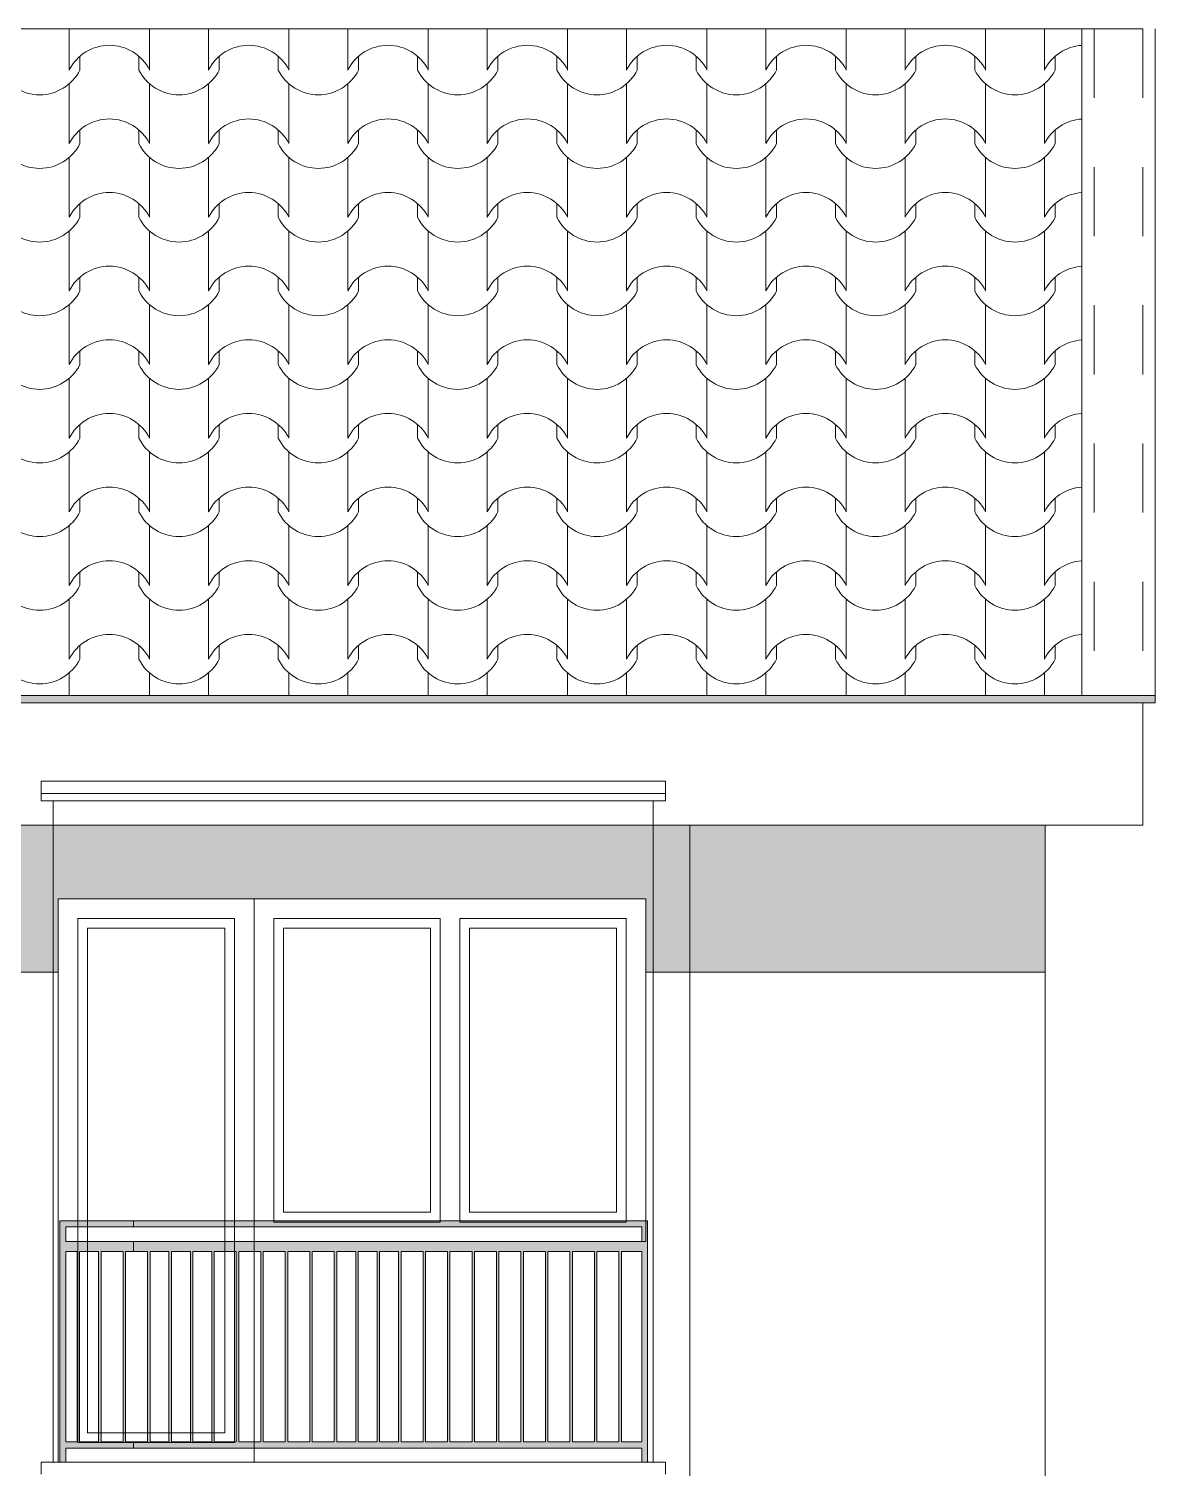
# Model space of a CAD drawing. Header units: feet. Extents: x 2791058 to 2855058, y -67651 to -18651.
# Drawn here: x 2816237 to 2818537, y -32281 to -29342 of the extents above; entities that cross this region are included whole.
import ezdxf

# ---------------------------------------------------------------- set-up
doc = ezdxf.new("R2010")
doc.units = ezdxf.units.FT
doc.header["$MEASUREMENT"] = 0
doc.linetypes.add('Dashed', pattern=[282.222223, 141.111112, -141.111112])
doc.linetypes.add('Hidden Line', pattern=[195.611112, 141.111112, -54.5])
for name, color, linetype, lineweight in [('Exterior walls_Pen_No__1', 7, 'Continuous', 0), ('Exterior walls_Pen_No__80', 3, 'Continuous', 0), ('Lines_Pen_No__20', 1, 'Continuous', 0), ('Shell - Roof_Pen_No__21', 7, 'Continuous', 0), ('Structural - Bearing_Pen_No__1', 7, 'Continuous', 0)]:
    doc.layers.add(name, color=color, linetype=linetype, lineweight=lineweight)
doc.layers.add('Structural - Bearing_Pen_No__61', color=7, linetype='Continuous', lineweight=0, true_color=0x6a6a6a)
doc.layers.add('Structural - Bearing_Pen_No__62', color=7, linetype='Continuous', lineweight=0, true_color=0xaaaaaa)

# ---------------------------------------------------------------- blocks, each defined once
blk = doc.blocks.new('*X4', base_point=(2247653.8, -76425))
at = {"layer": 'Structural - Bearing_Pen_No__62', "color": 253, "linetype": 'Continuous', "lineweight": 0, "true_color": 0xaaaaaa}
for p, q in [((2816319.1, -29342.3), (2816319.1, -29365.5)), ((2816483.3, -29342.3), (2816483.3, -29365.5)), ((2816603.5, -29342.3), (2816603.5, -29365.5)), ((2816767.8, -29342.3), (2816767.8, -29365.5)), ((2816888, -29342.3), (2816888, -29365.5)), ((2817052.3, -29342.3), (2817052.3, -29365.5)), ((2817172.5, -29342.3), (2817172.5, -29365.5)), ((2817336.7, -29342.3), (2817336.7, -29365.5)), ((2817457, -29342.3), (2817457, -29365.5)), ((2817621.2, -29342.3), (2817621.2, -29365.5)), ((2817741.5, -29342.3), (2817741.5, -29365.5)), ((2817905.7, -29342.3), (2817905.7, -29365.5)), ((2818025.9, -29342.3), (2818025.9, -29365.5)), ((2818190.2, -29342.3), (2818190.2, -29365.5)), ((2818310.4, -29342.3), (2818310.4, -29365.5)), ((2816319.1, -29365.5), (2816319.1, -29426.5)), ((2816483.3, -29365.5), (2816483.3, -29426.5)), ((2816603.5, -29365.5), (2816603.5, -29426.5)), ((2816767.8, -29365.5), (2816767.8, -29426.5)), ((2816888, -29365.5), (2816888, -29426.5)), ((2817052.3, -29365.5), (2817052.3, -29426.5)), ((2817172.5, -29365.5), (2817172.5, -29426.5)), ((2817336.7, -29365.5), (2817336.7, -29426.5)), ((2817457, -29365.5), (2817457, -29426.5)), ((2817621.2, -29365.5), (2817621.2, -29426.5)), ((2817741.5, -29365.5), (2817741.5, -29426.5)), ((2817905.7, -29365.5), (2817905.7, -29426.5)), ((2818025.9, -29365.5), (2818025.9, -29426.5)), ((2818190.2, -29365.5), (2818190.2, -29426.5)), ((2818310.4, -29365.5), (2818310.4, -29426.5)), ((2816341.1, -29398.4), (2816341.1, -29426.5)), ((2816461.3, -29398.4), (2816461.3, -29426.5)), ((2816625.5, -29398.4), (2816625.5, -29426.5)), ((2816745.8, -29398.4), (2816745.8, -29426.5)), ((2816910, -29398.4), (2816910, -29426.5)), ((2817030.3, -29398.4), (2817030.3, -29426.5)), ((2817194.5, -29398.4), (2817194.5, -29426.5)), ((2817314.7, -29398.4), (2817314.7, -29426.5)), ((2817479, -29398.4), (2817479, -29426.5)), ((2817599.2, -29398.4), (2817599.2, -29426.5)), ((2817763.5, -29398.4), (2817763.5, -29426.5)), ((2817883.7, -29398.4), (2817883.7, -29426.5)), ((2818047.9, -29398.4), (2818047.9, -29426.5)), ((2818168.2, -29398.4), (2818168.2, -29426.5)), ((2818332.4, -29398.4), (2818332.4, -29426.5)), ((2816319.1, -29454.9), (2816319.1, -29515.8)), ((2816483.3, -29454.9), (2816483.3, -29515.8)), ((2816603.5, -29454.9), (2816603.5, -29515.8)), ((2816767.8, -29454.9), (2816767.8, -29515.8)), ((2816888, -29454.9), (2816888, -29515.8)), ((2817052.3, -29454.9), (2817052.3, -29515.8)), ((2817172.5, -29454.9), (2817172.5, -29515.8)), ((2817336.7, -29454.9), (2817336.7, -29515.8)), ((2817457, -29454.9), (2817457, -29515.8)), ((2817621.2, -29454.9), (2817621.2, -29515.8)), ((2817741.5, -29454.9), (2817741.5, -29515.8)), ((2817905.7, -29454.9), (2817905.7, -29515.8)), ((2818025.9, -29454.9), (2818025.9, -29515.8)), ((2818190.2, -29454.9), (2818190.2, -29515.8)), ((2818310.4, -29454.9), (2818310.4, -29515.8)), ((2816319.1, -29515.8), (2816319.1, -29576.8)), ((2816483.3, -29515.8), (2816483.3, -29576.8)), ((2816603.5, -29515.8), (2816603.5, -29576.8)), ((2816767.8, -29515.8), (2816767.8, -29576.8)), ((2816888, -29515.8), (2816888, -29576.8)), ((2817052.3, -29515.8), (2817052.3, -29576.8)), ((2817172.5, -29515.8), (2817172.5, -29576.8)), ((2817336.7, -29515.8), (2817336.7, -29576.8)), ((2817457, -29515.8), (2817457, -29576.8)), ((2817621.2, -29515.8), (2817621.2, -29576.8)), ((2817741.5, -29515.8), (2817741.5, -29576.8)), ((2817905.7, -29515.8), (2817905.7, -29576.8)), ((2818025.9, -29515.8), (2818025.9, -29576.8)), ((2818190.2, -29515.8), (2818190.2, -29576.8)), ((2818310.4, -29515.8), (2818310.4, -29576.8)), ((2816341.1, -29548.8), (2816341.1, -29576.8)), ((2816461.3, -29548.8), (2816461.3, -29576.8)), ((2816625.5, -29548.8), (2816625.5, -29576.8)), ((2816745.8, -29548.8), (2816745.8, -29576.8)), ((2816910, -29548.8), (2816910, -29576.8)), ((2817030.3, -29548.8), (2817030.3, -29576.8)), ((2817194.5, -29548.8), (2817194.5, -29576.8)), ((2817314.7, -29548.8), (2817314.7, -29576.8)), ((2817479, -29548.8), (2817479, -29576.8)), ((2817599.2, -29548.8), (2817599.2, -29576.8)), ((2817763.5, -29548.8), (2817763.5, -29576.8)), ((2817883.7, -29548.8), (2817883.7, -29576.8)), ((2818047.9, -29548.8), (2818047.9, -29576.8)), ((2818168.2, -29548.8), (2818168.2, -29576.8)), ((2818332.4, -29548.8), (2818332.4, -29576.8)), ((2816319.1, -29605.2), (2816319.1, -29666.2)), ((2816483.3, -29605.2), (2816483.3, -29666.2)), ((2816603.5, -29605.2), (2816603.5, -29666.2)), ((2816767.8, -29605.2), (2816767.8, -29666.2)), ((2816888, -29605.2), (2816888, -29666.2)), ((2817052.3, -29605.2), (2817052.3, -29666.2)), ((2817172.5, -29605.2), (2817172.5, -29666.2)), ((2817336.7, -29605.2), (2817336.7, -29666.2)), ((2817457, -29605.2), (2817457, -29666.2)), ((2817621.2, -29605.2), (2817621.2, -29666.2)), ((2817741.5, -29605.2), (2817741.5, -29666.2)), ((2817905.7, -29605.2), (2817905.7, -29666.2)), ((2818025.9, -29605.2), (2818025.9, -29666.2)), ((2818190.2, -29605.2), (2818190.2, -29666.2)), ((2818310.4, -29605.2), (2818310.4, -29666.2)), ((2816319.1, -29666.2), (2816319.1, -29727.1)), ((2816483.3, -29666.2), (2816483.3, -29727.1)), ((2816603.5, -29666.2), (2816603.5, -29727.1)), ((2816767.8, -29666.2), (2816767.8, -29727.1)), ((2816888, -29666.2), (2816888, -29727.1)), ((2817052.3, -29666.2), (2817052.3, -29727.1)), ((2817172.5, -29666.2), (2817172.5, -29727.1)), ((2817336.7, -29666.2), (2817336.7, -29727.1)), ((2817457, -29666.2), (2817457, -29727.1)), ((2817621.2, -29666.2), (2817621.2, -29727.1)), ((2817741.5, -29666.2), (2817741.5, -29727.1)), ((2817905.7, -29666.2), (2817905.7, -29727.1)), ((2818025.9, -29666.2), (2818025.9, -29727.1)), ((2818190.2, -29666.2), (2818190.2, -29727.1)), ((2818310.4, -29666.2), (2818310.4, -29727.1)), ((2816341.1, -29699.1), (2816341.1, -29727.1)), ((2816461.3, -29699.1), (2816461.3, -29727.1)), ((2816625.5, -29699.1), (2816625.5, -29727.1)), ((2816745.8, -29699.1), (2816745.8, -29727.1)), ((2816910, -29699.1), (2816910, -29727.1)), ((2817030.3, -29699.1), (2817030.3, -29727.1)), ((2817194.5, -29699.1), (2817194.5, -29727.1)), ((2817314.7, -29699.1), (2817314.7, -29727.1)), ((2817479, -29699.1), (2817479, -29727.1)), ((2817599.2, -29699.1), (2817599.2, -29727.1)), ((2817763.5, -29699.1), (2817763.5, -29727.1)), ((2817883.7, -29699.1), (2817883.7, -29727.1)), ((2818047.9, -29699.1), (2818047.9, -29727.1)), ((2818168.2, -29699.1), (2818168.2, -29727.1)), ((2818332.4, -29699.1), (2818332.4, -29727.1)), ((2816319.1, -29755.5), (2816319.1, -29816.5)), ((2816483.3, -29755.5), (2816483.3, -29816.5)), ((2816603.5, -29755.5), (2816603.5, -29816.5)), ((2816767.8, -29755.5), (2816767.8, -29816.5)), ((2816888, -29755.5), (2816888, -29816.5)), ((2817052.3, -29755.5), (2817052.3, -29816.5)), ((2817172.5, -29755.5), (2817172.5, -29816.5)), ((2817336.7, -29755.5), (2817336.7, -29816.5)), ((2817457, -29755.5), (2817457, -29816.5)), ((2817621.2, -29755.5), (2817621.2, -29816.5)), ((2817741.5, -29755.5), (2817741.5, -29816.5)), ((2817905.7, -29755.5), (2817905.7, -29816.5)), ((2818025.9, -29755.5), (2818025.9, -29816.5)), ((2818190.2, -29755.5), (2818190.2, -29816.5)), ((2818310.4, -29755.5), (2818310.4, -29816.5)), ((2816319.1, -29816.5), (2816319.1, -29877.5)), ((2816483.3, -29816.5), (2816483.3, -29877.5)), ((2816603.5, -29816.5), (2816603.5, -29877.5)), ((2816767.8, -29816.5), (2816767.8, -29877.5)), ((2816888, -29816.5), (2816888, -29877.5)), ((2817052.3, -29816.5), (2817052.3, -29877.5)), ((2817172.5, -29816.5), (2817172.5, -29877.5)), ((2817336.7, -29816.5), (2817336.7, -29877.5)), ((2817457, -29816.5), (2817457, -29877.5)), ((2817621.2, -29816.5), (2817621.2, -29877.5)), ((2817741.5, -29816.5), (2817741.5, -29877.5)), ((2817905.7, -29816.5), (2817905.7, -29877.5)), ((2818025.9, -29816.5), (2818025.9, -29877.5)), ((2818190.2, -29816.5), (2818190.2, -29877.5)), ((2818310.4, -29816.5), (2818310.4, -29877.5)), ((2816341.1, -29849.5), (2816341.1, -29877.5)), ((2816461.3, -29849.5), (2816461.3, -29877.5)), ((2816625.5, -29849.5), (2816625.5, -29877.5)), ((2816745.8, -29849.5), (2816745.8, -29877.5)), ((2816910, -29849.5), (2816910, -29877.5)), ((2817030.3, -29849.5), (2817030.3, -29877.5)), ((2817194.5, -29849.5), (2817194.5, -29877.5)), ((2817314.7, -29849.5), (2817314.7, -29877.5)), ((2817479, -29849.5), (2817479, -29877.5)), ((2817599.2, -29849.5), (2817599.2, -29877.5)), ((2817763.5, -29849.5), (2817763.5, -29877.5)), ((2817883.7, -29849.5), (2817883.7, -29877.5)), ((2818047.9, -29849.5), (2818047.9, -29877.5)), ((2818168.2, -29849.5), (2818168.2, -29877.5)), ((2818332.4, -29849.5), (2818332.4, -29877.5)), ((2816319.1, -29905.9), (2816319.1, -29966.8)), ((2816483.3, -29905.9), (2816483.3, -29966.8)), ((2816603.5, -29905.9), (2816603.5, -29966.8)), ((2816767.8, -29905.9), (2816767.8, -29966.8)), ((2816888, -29905.9), (2816888, -29966.8)), ((2817052.3, -29905.9), (2817052.3, -29966.8)), ((2817172.5, -29905.9), (2817172.5, -29966.8)), ((2817336.7, -29905.9), (2817336.7, -29966.8)), ((2817457, -29905.9), (2817457, -29966.8)), ((2817621.2, -29905.9), (2817621.2, -29966.8)), ((2817741.5, -29905.9), (2817741.5, -29966.8)), ((2817905.7, -29905.9), (2817905.7, -29966.8)), ((2818025.9, -29905.9), (2818025.9, -29966.8)), ((2818190.2, -29905.9), (2818190.2, -29966.8)), ((2818310.4, -29905.9), (2818310.4, -29966.8)), ((2816319.1, -29966.8), (2816319.1, -30027.8)), ((2816483.3, -29966.8), (2816483.3, -30027.8)), ((2816603.5, -29966.8), (2816603.5, -30027.8)), ((2816767.8, -29966.8), (2816767.8, -30027.8)), ((2816888, -29966.8), (2816888, -30027.8)), ((2817052.3, -29966.8), (2817052.3, -30027.8)), ((2817172.5, -29966.8), (2817172.5, -30027.8)), ((2817336.7, -29966.8), (2817336.7, -30027.8)), ((2817457, -29966.8), (2817457, -30027.8)), ((2817621.2, -29966.8), (2817621.2, -30027.8)), ((2817741.5, -29966.8), (2817741.5, -30027.8)), ((2817905.7, -29966.8), (2817905.7, -30027.8)), ((2818025.9, -29966.8), (2818025.9, -30027.8)), ((2818190.2, -29966.8), (2818190.2, -30027.8)), ((2818310.4, -29966.8), (2818310.4, -30027.8)), ((2816341.1, -29999.8), (2816341.1, -30027.8)), ((2816461.3, -29999.8), (2816461.3, -30027.8)), ((2816625.5, -29999.8), (2816625.5, -30027.8)), ((2816745.8, -29999.8), (2816745.8, -30027.8)), ((2816910, -29999.8), (2816910, -30027.8)), ((2817030.3, -29999.8), (2817030.3, -30027.8)), ((2817194.5, -29999.8), (2817194.5, -30027.8)), ((2817314.7, -29999.8), (2817314.7, -30027.8)), ((2817479, -29999.8), (2817479, -30027.8)), ((2817599.2, -29999.8), (2817599.2, -30027.8)), ((2817763.5, -29999.8), (2817763.5, -30027.8)), ((2817883.7, -29999.8), (2817883.7, -30027.8)), ((2818047.9, -29999.8), (2818047.9, -30027.8)), ((2818168.2, -29999.8), (2818168.2, -30027.8)), ((2818332.4, -29999.8), (2818332.4, -30027.8)), ((2816319.1, -30056.2), (2816319.1, -30117.2)), ((2816483.3, -30056.2), (2816483.3, -30117.2)), ((2816603.5, -30056.2), (2816603.5, -30117.2)), ((2816767.8, -30056.2), (2816767.8, -30117.2)), ((2816888, -30056.2), (2816888, -30117.2)), ((2817052.3, -30056.2), (2817052.3, -30117.2)), ((2817172.5, -30056.2), (2817172.5, -30117.2)), ((2817336.7, -30056.2), (2817336.7, -30117.2)), ((2817457, -30056.2), (2817457, -30117.2)), ((2817621.2, -30056.2), (2817621.2, -30117.2)), ((2817741.5, -30056.2), (2817741.5, -30117.2)), ((2817905.7, -30056.2), (2817905.7, -30117.2)), ((2818025.9, -30056.2), (2818025.9, -30117.2)), ((2818190.2, -30056.2), (2818190.2, -30117.2)), ((2818310.4, -30056.2), (2818310.4, -30117.2)), ((2816319.1, -30117.2), (2816319.1, -30178.2)), ((2816483.3, -30117.2), (2816483.3, -30178.2)), ((2816603.5, -30117.2), (2816603.5, -30178.2)), ((2816767.8, -30117.2), (2816767.8, -30178.2)), ((2816888, -30117.2), (2816888, -30178.2)), ((2817052.3, -30117.2), (2817052.3, -30178.2)), ((2817172.5, -30117.2), (2817172.5, -30178.2)), ((2817336.7, -30117.2), (2817336.7, -30178.2)), ((2817457, -30117.2), (2817457, -30178.2)), ((2817621.2, -30117.2), (2817621.2, -30178.2)), ((2817741.5, -30117.2), (2817741.5, -30178.2)), ((2817905.7, -30117.2), (2817905.7, -30178.2)), ((2818025.9, -30117.2), (2818025.9, -30178.2)), ((2818190.2, -30117.2), (2818190.2, -30178.2)), ((2818310.4, -30117.2), (2818310.4, -30178.2)), ((2816341.1, -30150.1), (2816341.1, -30178.2)), ((2816461.3, -30150.1), (2816461.3, -30178.2)), ((2816625.5, -30150.1), (2816625.5, -30178.2)), ((2816745.8, -30150.1), (2816745.8, -30178.2)), ((2816910, -30150.1), (2816910, -30178.2)), ((2817030.3, -30150.1), (2817030.3, -30178.2)), ((2817194.5, -30150.1), (2817194.5, -30178.2)), ((2817314.7, -30150.1), (2817314.7, -30178.2)), ((2817479, -30150.1), (2817479, -30178.2)), ((2817599.2, -30150.1), (2817599.2, -30178.2)), ((2817763.5, -30150.1), (2817763.5, -30178.2)), ((2817883.7, -30150.1), (2817883.7, -30178.2)), ((2818047.9, -30150.1), (2818047.9, -30178.2)), ((2818168.2, -30150.1), (2818168.2, -30178.2)), ((2818332.4, -30150.1), (2818332.4, -30178.2)), ((2816319.1, -30206.5), (2816319.1, -30267.5)), ((2816483.3, -30206.5), (2816483.3, -30267.5)), ((2816603.5, -30206.5), (2816603.5, -30267.5)), ((2816767.8, -30206.5), (2816767.8, -30267.5)), ((2816888, -30206.5), (2816888, -30267.5)), ((2817052.3, -30206.5), (2817052.3, -30267.5)), ((2817172.5, -30206.5), (2817172.5, -30267.5)), ((2817336.7, -30206.5), (2817336.7, -30267.5)), ((2817457, -30206.5), (2817457, -30267.5)), ((2817621.2, -30206.5), (2817621.2, -30267.5)), ((2817741.5, -30206.5), (2817741.5, -30267.5)), ((2817905.7, -30206.5), (2817905.7, -30267.5)), ((2818025.9, -30206.5), (2818025.9, -30267.5)), ((2818190.2, -30206.5), (2818190.2, -30267.5)), ((2818310.4, -30206.5), (2818310.4, -30267.5)), ((2816319.1, -30267.5), (2816319.1, -30328.5)), ((2816483.3, -30267.5), (2816483.3, -30328.5)), ((2816603.5, -30267.5), (2816603.5, -30328.5)), ((2816767.8, -30267.5), (2816767.8, -30328.5)), ((2816888, -30267.5), (2816888, -30328.5)), ((2817052.3, -30267.5), (2817052.3, -30328.5)), ((2817172.5, -30267.5), (2817172.5, -30328.5)), ((2817336.7, -30267.5), (2817336.7, -30328.5)), ((2817457, -30267.5), (2817457, -30328.5)), ((2817621.2, -30267.5), (2817621.2, -30328.5)), ((2817741.5, -30267.5), (2817741.5, -30328.5)), ((2817905.7, -30267.5), (2817905.7, -30328.5)), ((2818025.9, -30267.5), (2818025.9, -30328.5)), ((2818190.2, -30267.5), (2818190.2, -30328.5)), ((2818310.4, -30267.5), (2818310.4, -30328.5)), ((2816341.1, -30300.5), (2816341.1, -30328.5)), ((2816461.3, -30300.5), (2816461.3, -30328.5)), ((2816625.5, -30300.5), (2816625.5, -30328.5)), ((2816745.8, -30300.5), (2816745.8, -30328.5)), ((2816910, -30300.5), (2816910, -30328.5)), ((2817030.3, -30300.5), (2817030.3, -30328.5)), ((2817194.5, -30300.5), (2817194.5, -30328.5)), ((2817314.7, -30300.5), (2817314.7, -30328.5)), ((2817479, -30300.5), (2817479, -30328.5)), ((2817599.2, -30300.5), (2817599.2, -30328.5)), ((2817763.5, -30300.5), (2817763.5, -30328.5)), ((2817883.7, -30300.5), (2817883.7, -30328.5)), ((2818047.9, -30300.5), (2818047.9, -30328.5)), ((2818168.2, -30300.5), (2818168.2, -30328.5)), ((2818332.4, -30300.5), (2818332.4, -30328.5)), ((2816319.1, -30356.9), (2816319.1, -30417.9)), ((2816483.3, -30356.9), (2816483.3, -30417.9)), ((2816603.5, -30356.9), (2816603.5, -30417.9)), ((2816767.8, -30356.9), (2816767.8, -30417.9)), ((2816888, -30356.9), (2816888, -30417.9)), ((2817052.3, -30356.9), (2817052.3, -30417.9)), ((2817172.5, -30356.9), (2817172.5, -30417.9)), ((2817336.7, -30356.9), (2817336.7, -30417.9)), ((2817457, -30356.9), (2817457, -30417.9)), ((2817621.2, -30356.9), (2817621.2, -30417.9)), ((2817741.5, -30356.9), (2817741.5, -30417.9)), ((2817905.7, -30356.9), (2817905.7, -30417.9)), ((2818025.9, -30356.9), (2818025.9, -30417.9)), ((2818190.2, -30356.9), (2818190.2, -30417.9)), ((2818310.4, -30356.9), (2818310.4, -30417.9)), ((2816319.1, -30417.9), (2816319.1, -30478.8)), ((2816483.3, -30417.9), (2816483.3, -30478.8)), ((2816603.5, -30417.9), (2816603.5, -30478.8)), ((2816767.8, -30417.9), (2816767.8, -30478.8)), ((2816888, -30417.9), (2816888, -30478.8)), ((2817052.3, -30417.9), (2817052.3, -30478.8)), ((2817172.5, -30417.9), (2817172.5, -30478.8)), ((2817336.7, -30417.9), (2817336.7, -30478.8)), ((2817457, -30417.9), (2817457, -30478.8)), ((2817621.2, -30417.9), (2817621.2, -30478.8)), ((2817741.5, -30417.9), (2817741.5, -30478.8)), ((2817905.7, -30417.9), (2817905.7, -30478.8)), ((2818025.9, -30417.9), (2818025.9, -30478.8)), ((2818190.2, -30417.9), (2818190.2, -30478.8)), ((2818310.4, -30417.9), (2818310.4, -30478.8)), ((2816341.1, -30450.8), (2816341.1, -30478.8)), ((2816461.3, -30450.8), (2816461.3, -30478.8)), ((2816625.5, -30450.8), (2816625.5, -30478.8)), ((2816745.8, -30450.8), (2816745.8, -30478.8)), ((2816910, -30450.8), (2816910, -30478.8)), ((2817030.3, -30450.8), (2817030.3, -30478.8)), ((2817194.5, -30450.8), (2817194.5, -30478.8)), ((2817314.7, -30450.8), (2817314.7, -30478.8)), ((2817479, -30450.8), (2817479, -30478.8)), ((2817599.2, -30450.8), (2817599.2, -30478.8)), ((2817763.5, -30450.8), (2817763.5, -30478.8)), ((2817883.7, -30450.8), (2817883.7, -30478.8)), ((2818047.9, -30450.8), (2818047.9, -30478.8)), ((2818168.2, -30450.8), (2818168.2, -30478.8)), ((2818332.4, -30450.8), (2818332.4, -30478.8)), ((2816319.1, -30507.2), (2816319.1, -30568.2)), ((2816483.3, -30507.2), (2816483.3, -30568.2)), ((2816603.5, -30507.2), (2816603.5, -30568.2)), ((2816767.8, -30507.2), (2816767.8, -30568.2)), ((2816888, -30507.2), (2816888, -30568.2)), ((2817052.3, -30507.2), (2817052.3, -30568.2)), ((2817172.5, -30507.2), (2817172.5, -30568.2)), ((2817336.7, -30507.2), (2817336.7, -30568.2)), ((2817457, -30507.2), (2817457, -30568.2)), ((2817621.2, -30507.2), (2817621.2, -30568.2)), ((2817741.5, -30507.2), (2817741.5, -30568.2)), ((2817905.7, -30507.2), (2817905.7, -30568.2)), ((2818025.9, -30507.2), (2818025.9, -30568.2)), ((2818190.2, -30507.2), (2818190.2, -30568.2)), ((2818310.4, -30507.2), (2818310.4, -30568.2)), ((2816319.1, -30568.2), (2816319.1, -30629.2)), ((2816483.3, -30568.2), (2816483.3, -30629.2)), ((2816603.5, -30568.2), (2816603.5, -30629.2)), ((2816767.8, -30568.2), (2816767.8, -30629.2)), ((2816888, -30568.2), (2816888, -30629.2)), ((2817052.3, -30568.2), (2817052.3, -30629.2)), ((2817172.5, -30568.2), (2817172.5, -30629.2)), ((2817336.7, -30568.2), (2817336.7, -30629.2)), ((2817457, -30568.2), (2817457, -30629.2)), ((2817621.2, -30568.2), (2817621.2, -30629.2)), ((2817741.5, -30568.2), (2817741.5, -30629.2)), ((2817905.7, -30568.2), (2817905.7, -30629.2)), ((2818025.9, -30568.2), (2818025.9, -30629.2)), ((2818190.2, -30568.2), (2818190.2, -30629.2)), ((2818310.4, -30568.2), (2818310.4, -30629.2)), ((2816341.1, -30601.1), (2816341.1, -30629.2)), ((2816461.3, -30601.1), (2816461.3, -30629.2)), ((2816625.5, -30601.1), (2816625.5, -30629.2)), ((2816745.8, -30601.1), (2816745.8, -30629.2)), ((2816910, -30601.1), (2816910, -30629.2)), ((2817030.3, -30601.1), (2817030.3, -30629.2)), ((2817194.5, -30601.1), (2817194.5, -30629.2)), ((2817314.7, -30601.1), (2817314.7, -30629.2)), ((2817479, -30601.1), (2817479, -30629.2)), ((2817599.2, -30601.1), (2817599.2, -30629.2)), ((2817763.5, -30601.1), (2817763.5, -30629.2)), ((2817883.7, -30601.1), (2817883.7, -30629.2)), ((2818047.9, -30601.1), (2818047.9, -30629.2)), ((2818168.2, -30601.1), (2818168.2, -30629.2)), ((2818332.4, -30601.1), (2818332.4, -30629.2)), ((2816319.1, -30657.6), (2816319.1, -30703.5)), ((2816483.3, -30657.6), (2816483.3, -30703.5)), ((2816603.5, -30657.6), (2816603.5, -30703.5)), ((2816767.8, -30657.6), (2816767.8, -30703.5)), ((2816888, -30657.6), (2816888, -30703.5)), ((2817052.3, -30657.6), (2817052.3, -30703.5)), ((2817172.5, -30657.6), (2817172.5, -30703.5)), ((2817336.7, -30657.6), (2817336.7, -30703.5)), ((2817457, -30657.6), (2817457, -30703.5)), ((2817621.2, -30657.6), (2817621.2, -30703.5)), ((2817741.5, -30657.6), (2817741.5, -30703.5)), ((2817905.7, -30657.6), (2817905.7, -30703.5)), ((2818025.9, -30657.6), (2818025.9, -30703.5)), ((2818190.2, -30657.6), (2818190.2, -30703.5)), ((2818310.4, -30657.6), (2818310.4, -30703.5))]:
    blk.add_line(p, q, dxfattribs=at)
for centre, radius, start, end in [((2816401.5, -29468.4), 92.5, 90.1705, 153.0115), ((2816400.9, -29468.4), 92.5, 26.9885, 89.8295), ((2816685.9, -29468.4), 92.5, 90.1705, 153.0115), ((2816685.4, -29468.4), 92.5, 26.9885, 89.8295), ((2816970.4, -29468.4), 92.5, 90.1705, 153.0115), ((2816969.9, -29468.4), 92.5, 26.9885, 89.8295), ((2817254.9, -29468.4), 92.5, 90.1705, 153.0115), ((2817254.3, -29468.4), 92.5, 26.9885, 89.8295), ((2817539.4, -29468.4), 92.5, 90.1705, 153.0115), ((2817538.8, -29468.4), 92.5, 26.9885, 89.8295), ((2817823.9, -29468.4), 92.5, 90.1705, 153.0115), ((2817823.3, -29468.4), 92.5, 26.9885, 89.8295), ((2818108.3, -29468.4), 92.5, 90.1705, 153.0115), ((2818107.8, -29468.4), 92.5, 26.9885, 89.8295), ((2818392.8, -29468.4), 92.5, 93.8665, 153.0115), ((2816258.9, -29385.2), 91.9, 206.7044, 333.2956), ((2816543.4, -29385.2), 91.9, 206.7044, 333.2956), ((2816827.9, -29385.2), 91.9, 206.7044, 333.2956), ((2817112.4, -29385.2), 91.9, 206.7044, 333.2956), ((2817396.9, -29385.2), 91.9, 206.7044, 333.2956), ((2817681.3, -29385.2), 91.9, 206.7044, 333.2956), ((2817965.8, -29385.2), 91.9, 206.7044, 333.2956), ((2818250.3, -29385.2), 91.9, 206.7044, 333.2956), ((2816401.5, -29618.8), 92.5, 90.1705, 153.0115), ((2816400.9, -29618.8), 92.5, 26.9885, 89.8295), ((2816685.9, -29618.8), 92.5, 90.1705, 153.0115), ((2816685.4, -29618.8), 92.5, 26.9885, 89.8295), ((2816970.4, -29618.8), 92.5, 90.1705, 153.0115), ((2816969.9, -29618.8), 92.5, 26.9885, 89.8295), ((2817254.9, -29618.8), 92.5, 90.1705, 153.0115), ((2817254.3, -29618.8), 92.5, 26.9885, 89.8295), ((2817539.4, -29618.8), 92.5, 90.1705, 153.0115), ((2817538.8, -29618.8), 92.5, 26.9885, 89.8295), ((2817823.9, -29618.8), 92.5, 90.1705, 153.0115), ((2817823.3, -29618.8), 92.5, 26.9885, 89.8295), ((2818108.3, -29618.8), 92.5, 90.1705, 153.0115), ((2818107.8, -29618.8), 92.5, 26.9885, 89.8295), ((2818392.8, -29618.8), 92.5, 93.8665, 153.0115), ((2816258.9, -29535.5), 91.9, 206.7044, 333.2956), ((2816543.4, -29535.5), 91.9, 206.7044, 333.2956), ((2816827.9, -29535.5), 91.9, 206.7044, 333.2956), ((2817112.4, -29535.5), 91.9, 206.7044, 333.2956), ((2817396.9, -29535.5), 91.9, 206.7044, 333.2956), ((2817681.3, -29535.5), 91.9, 206.7044, 333.2956), ((2817965.8, -29535.5), 91.9, 206.7044, 333.2956), ((2818250.3, -29535.5), 91.9, 206.7044, 333.2956), ((2816401.5, -29769.1), 92.5, 90.1705, 153.0115), ((2816400.9, -29769.1), 92.5, 26.9885, 89.8295), ((2816685.9, -29769.1), 92.5, 90.1705, 153.0115), ((2816685.4, -29769.1), 92.5, 26.9885, 89.8295), ((2816970.4, -29769.1), 92.5, 90.1705, 153.0115), ((2816969.9, -29769.1), 92.5, 26.9885, 89.8295), ((2817254.9, -29769.1), 92.5, 90.1705, 153.0115), ((2817254.3, -29769.1), 92.5, 26.9885, 89.8295), ((2817539.4, -29769.1), 92.5, 90.1705, 153.0115), ((2817538.8, -29769.1), 92.5, 26.9885, 89.8295), ((2817823.9, -29769.1), 92.5, 90.1705, 153.0115), ((2817823.3, -29769.1), 92.5, 26.9885, 89.8295), ((2818108.3, -29769.1), 92.5, 90.1705, 153.0115), ((2818107.8, -29769.1), 92.5, 26.9885, 89.8295), ((2818392.8, -29769.1), 92.5, 93.8665, 153.0115), ((2816258.9, -29685.8), 91.9, 206.7044, 333.2956), ((2816543.4, -29685.8), 91.9, 206.7044, 333.2956), ((2816827.9, -29685.8), 91.9, 206.7044, 333.2956), ((2817112.4, -29685.8), 91.9, 206.7044, 333.2956), ((2817396.9, -29685.8), 91.9, 206.7044, 333.2956), ((2817681.3, -29685.8), 91.9, 206.7044, 333.2956), ((2817965.8, -29685.8), 91.9, 206.7044, 333.2956), ((2818250.3, -29685.8), 91.9, 206.7044, 333.2956), ((2816401.5, -29919.4), 92.5, 90.1705, 153.0115), ((2816400.9, -29919.4), 92.5, 26.9885, 89.8295), ((2816685.9, -29919.4), 92.5, 90.1705, 153.0115), ((2816685.4, -29919.4), 92.5, 26.9885, 89.8295), ((2816970.4, -29919.4), 92.5, 90.1705, 153.0115), ((2816969.9, -29919.4), 92.5, 26.9885, 89.8295), ((2817254.9, -29919.4), 92.5, 90.1705, 153.0115), ((2817254.3, -29919.4), 92.5, 26.9885, 89.8295), ((2817539.4, -29919.4), 92.5, 90.1705, 153.0115), ((2817538.8, -29919.4), 92.5, 26.9885, 89.8295), ((2817823.9, -29919.4), 92.5, 90.1705, 153.0115), ((2817823.3, -29919.4), 92.5, 26.9885, 89.8295), ((2818108.3, -29919.4), 92.5, 90.1705, 153.0115), ((2818107.8, -29919.4), 92.5, 26.9885, 89.8295), ((2818392.8, -29919.4), 92.5, 93.8665, 153.0115), ((2816258.9, -29836.2), 91.9, 206.7044, 333.2956), ((2816543.4, -29836.2), 91.9, 206.7044, 333.2956), ((2816827.9, -29836.2), 91.9, 206.7044, 333.2956), ((2817112.4, -29836.2), 91.9, 206.7044, 333.2956), ((2817396.9, -29836.2), 91.9, 206.7044, 333.2956), ((2817681.3, -29836.2), 91.9, 206.7044, 333.2956), ((2817965.8, -29836.2), 91.9, 206.7044, 333.2956), ((2818250.3, -29836.2), 91.9, 206.7044, 333.2956), ((2816401.5, -30069.8), 92.5, 90.1705, 153.0115), ((2816400.9, -30069.8), 92.5, 26.9885, 89.8295), ((2816685.9, -30069.8), 92.5, 90.1705, 153.0115), ((2816685.4, -30069.8), 92.5, 26.9885, 89.8295), ((2816970.4, -30069.8), 92.5, 90.1705, 153.0115), ((2816969.9, -30069.8), 92.5, 26.9885, 89.8295), ((2817254.9, -30069.8), 92.5, 90.1705, 153.0115), ((2817254.3, -30069.8), 92.5, 26.9885, 89.8295), ((2817539.4, -30069.8), 92.5, 90.1705, 153.0115), ((2817538.8, -30069.8), 92.5, 26.9885, 89.8295), ((2817823.9, -30069.8), 92.5, 90.1705, 153.0115), ((2817823.3, -30069.8), 92.5, 26.9885, 89.8295), ((2818108.3, -30069.8), 92.5, 90.1705, 153.0115), ((2818107.8, -30069.8), 92.5, 26.9885, 89.8295), ((2818392.8, -30069.8), 92.5, 93.8665, 153.0115), ((2816258.9, -29986.5), 91.9, 206.7044, 333.2956), ((2816543.4, -29986.5), 91.9, 206.7044, 333.2956), ((2816827.9, -29986.5), 91.9, 206.7044, 333.2956), ((2817112.4, -29986.5), 91.9, 206.7044, 333.2956), ((2817396.9, -29986.5), 91.9, 206.7044, 333.2956), ((2817681.3, -29986.5), 91.9, 206.7044, 333.2956), ((2817965.8, -29986.5), 91.9, 206.7044, 333.2956), ((2818250.3, -29986.5), 91.9, 206.7044, 333.2956), ((2816401.5, -30220.1), 92.5, 90.1705, 153.0115), ((2816400.9, -30220.1), 92.5, 26.9885, 89.8295), ((2816685.9, -30220.1), 92.5, 90.1705, 153.0115), ((2816685.4, -30220.1), 92.5, 26.9885, 89.8295), ((2816970.4, -30220.1), 92.5, 90.1705, 153.0115), ((2816969.9, -30220.1), 92.5, 26.9885, 89.8295), ((2817254.9, -30220.1), 92.5, 90.1705, 153.0115), ((2817254.3, -30220.1), 92.5, 26.9885, 89.8295), ((2817539.4, -30220.1), 92.5, 90.1705, 153.0115), ((2817538.8, -30220.1), 92.5, 26.9885, 89.8295), ((2817823.9, -30220.1), 92.5, 90.1705, 153.0115), ((2817823.3, -30220.1), 92.5, 26.9885, 89.8295), ((2818108.3, -30220.1), 92.5, 90.1705, 153.0115), ((2818107.8, -30220.1), 92.5, 26.9885, 89.8295), ((2818392.8, -30220.1), 92.5, 93.8665, 153.0115), ((2816258.9, -30136.8), 91.9, 206.7044, 333.2956), ((2816543.4, -30136.8), 91.9, 206.7044, 333.2956), ((2816827.9, -30136.8), 91.9, 206.7044, 333.2956), ((2817112.4, -30136.8), 91.9, 206.7044, 333.2956), ((2817396.9, -30136.8), 91.9, 206.7044, 333.2956), ((2817681.3, -30136.8), 91.9, 206.7044, 333.2956), ((2817965.8, -30136.8), 91.9, 206.7044, 333.2956), ((2818250.3, -30136.8), 91.9, 206.7044, 333.2956), ((2816401.5, -30370.5), 92.5, 90.1705, 153.0115), ((2816400.9, -30370.5), 92.5, 26.9885, 89.8295), ((2816685.9, -30370.5), 92.5, 90.1705, 153.0115), ((2816685.4, -30370.5), 92.5, 26.9885, 89.8295), ((2816970.4, -30370.5), 92.5, 90.1705, 153.0115), ((2816969.9, -30370.5), 92.5, 26.9885, 89.8295), ((2817254.9, -30370.5), 92.5, 90.1705, 153.0115), ((2817254.3, -30370.5), 92.5, 26.9885, 89.8295), ((2817539.4, -30370.5), 92.5, 90.1705, 153.0115), ((2817538.8, -30370.5), 92.5, 26.9885, 89.8295), ((2817823.9, -30370.5), 92.5, 90.1705, 153.0115), ((2817823.3, -30370.5), 92.5, 26.9885, 89.8295), ((2818108.3, -30370.5), 92.5, 90.1705, 153.0115), ((2818107.8, -30370.5), 92.5, 26.9885, 89.8295), ((2818392.8, -30370.5), 92.5, 93.8665, 153.0115), ((2816258.9, -30287.2), 91.9, 206.7044, 333.2956), ((2816543.4, -30287.2), 91.9, 206.7044, 333.2956), ((2816827.9, -30287.2), 91.9, 206.7044, 333.2956), ((2817112.4, -30287.2), 91.9, 206.7044, 333.2956), ((2817396.9, -30287.2), 91.9, 206.7044, 333.2956), ((2817681.3, -30287.2), 91.9, 206.7044, 333.2956), ((2817965.8, -30287.2), 91.9, 206.7044, 333.2956), ((2818250.3, -30287.2), 91.9, 206.7044, 333.2956), ((2816401.5, -30520.8), 92.5, 90.1705, 153.0115), ((2816400.9, -30520.8), 92.5, 26.9885, 89.8295), ((2816685.9, -30520.8), 92.5, 90.1705, 153.0115), ((2816685.4, -30520.8), 92.5, 26.9885, 89.8295), ((2816970.4, -30520.8), 92.5, 90.1705, 153.0115), ((2816969.9, -30520.8), 92.5, 26.9885, 89.8295), ((2817254.9, -30520.8), 92.5, 90.1705, 153.0115), ((2817254.3, -30520.8), 92.5, 26.9885, 89.8295), ((2817539.4, -30520.8), 92.5, 90.1705, 153.0115), ((2817538.8, -30520.8), 92.5, 26.9885, 89.8295), ((2817823.9, -30520.8), 92.5, 90.1705, 153.0115), ((2817823.3, -30520.8), 92.5, 26.9885, 89.8295), ((2818108.3, -30520.8), 92.5, 90.1705, 153.0115), ((2818107.8, -30520.8), 92.5, 26.9885, 89.8295), ((2818392.8, -30520.8), 92.5, 93.8665, 153.0115), ((2816258.9, -30437.5), 91.9, 206.7044, 333.2956), ((2816543.4, -30437.5), 91.9, 206.7044, 333.2956), ((2816827.9, -30437.5), 91.9, 206.7044, 333.2956), ((2817112.4, -30437.5), 91.9, 206.7044, 333.2956), ((2817396.9, -30437.5), 91.9, 206.7044, 333.2956), ((2817681.3, -30437.5), 91.9, 206.7044, 333.2956), ((2817965.8, -30437.5), 91.9, 206.7044, 333.2956), ((2818250.3, -30437.5), 91.9, 206.7044, 333.2956), ((2816401.5, -30671.1), 92.5, 90.1705, 153.0115), ((2816400.9, -30671.1), 92.5, 26.9885, 89.8295), ((2816685.9, -30671.1), 92.5, 90.1705, 153.0115), ((2816685.4, -30671.1), 92.5, 26.9885, 89.8295), ((2816970.4, -30671.1), 92.5, 90.1705, 153.0115), ((2816969.9, -30671.1), 92.5, 26.9885, 89.8295), ((2817254.9, -30671.1), 92.5, 90.1705, 153.0115), ((2817254.3, -30671.1), 92.5, 26.9885, 89.8295), ((2817539.4, -30671.1), 92.5, 90.1705, 153.0115), ((2817538.8, -30671.1), 92.5, 26.9885, 89.8295), ((2817823.9, -30671.1), 92.5, 90.1705, 153.0115), ((2817823.3, -30671.1), 92.5, 26.9885, 89.8295), ((2818108.3, -30671.1), 92.5, 90.1705, 153.0115), ((2818107.8, -30671.1), 92.5, 26.9885, 89.8295), ((2818392.8, -30671.1), 92.5, 93.8665, 153.0115), ((2816258.9, -30587.8), 91.9, 206.7044, 333.2956), ((2816543.4, -30587.8), 91.9, 206.7044, 333.2956), ((2816827.9, -30587.8), 91.9, 206.7044, 333.2956), ((2817112.4, -30587.8), 91.9, 206.7044, 333.2956), ((2817396.9, -30587.8), 91.9, 206.7044, 333.2956), ((2817681.3, -30587.8), 91.9, 206.7044, 333.2956), ((2817965.8, -30587.8), 91.9, 206.7044, 333.2956), ((2818250.3, -30587.8), 91.9, 206.7044, 333.2956)]:
    blk.add_arc(centre, radius, start, end, dxfattribs=at)
blk = doc.blocks.new('Fill_2', base_point=(2247653.8, -74225))
at = {"layer": 'Structural - Bearing_Pen_No__1', "color": 7, "linetype": 'Continuous', "lineweight": 0}
for p, q in [((2818386.6, -29342.3), (2815473.9, -29342.3)), ((2818386.6, -30703.5), (2818386.6, -29342.3)), ((2810761.6, -30703.5), (2818386.6, -30703.5))]:
    blk.add_line(p, q, dxfattribs=at)
at = {"layer": 'Structural - Bearing_Pen_No__62', "color": 253, "linetype": 'Continuous', "lineweight": 0, "true_color": 0xaaaaaa}
blk.add_blockref('*X4', (2247653.8, -76425), dxfattribs=at)

msp = doc.modelspace()

# ---------------------------------------------------------------- hatches: boundary and pattern name
at = {"layer": 'Exterior walls_Pen_No__80', "linetype": 'Continuous', "lineweight": 0, "true_color": 0x7fff7f}
msp.add_hatch(color=91, dxfattribs=at).paths.add_polyline_path([(2802711.6, -30968.5), (2802711.6, -31268.5), (2803521.6, -31268.5), (2803521.6, -31118.5), (2804721.6, -31118.5), (2804721.6, -31268.5), (2805096.7, -31268.5), (2805096.7, -31118.5), (2805496.7, -31118.5), (2805496.7, -31268.5), (2807675.3, -31268.5), (2807675.3, -31118.5), (2808075.3, -31118.5), (2808075.3, -31268.5), (2808496.6, -31268.5), (2808496.6, -31118.5), (2809696.6, -31118.5), (2809696.6, -31268.5), (2811321.6, -31268.5), (2811321.6, -31118.5), (2812521.6, -31118.5), (2812521.6, -31268.5), (2812950.4, -31268.5), (2812950.4, -31118.5), (2813350.4, -31118.5), (2813350.4, -31268.5), (2815461.2, -31268.5), (2815461.2, -31118.5), (2815861.2, -31118.5), (2815861.2, -31268.5), (2816296.6, -31268.5), (2816296.6, -31118.5), (2817496.6, -31118.5), (2817496.6, -31268.5), (2818311.6, -31268.5), (2818311.6, -30968.5)])
at = {"layer": 'Structural - Bearing_Pen_No__61', "linetype": 'Continuous', "lineweight": 0, "true_color": 0x6a6a6a}
msp.add_hatch(color=251, dxfattribs=at).paths.add_polyline_path([(2818536.6, -30718.5), (2818536.6, -30703.5), (2818386.6, -30703.5), (2810761.6, -30703.5), (2810761.6, -30718.5)])
h = msp.add_hatch(color=251, dxfattribs=at)
h.paths.add_polyline_path([(2816300.1, -31775.9), (2816300.1, -32268.5), (2816312.1, -32268.5), (2816312.1, -32239.8), (2816450.1, -32239.8), (2816450.1, -32227.3), (2816434.1, -32227.3), (2816434.1, -31838.5), (2816450.1, -31838.5), (2816450.1, -31818.5), (2816312.1, -31818.5), (2816312.1, -31788.5), (2816450.1, -31788.5), (2816450.1, -31775.9), (2816312.1, -31775.9)])
h.paths.add_polyline_path([(2816312.1, -31838.5), (2816335.3, -31838.5), (2816335.3, -32227.3), (2816312.1, -32227.3)], flags=0)
h.paths.add_polyline_path([(2816340.3, -31838.5), (2816379.1, -31838.5), (2816379.1, -32227.3), (2816340.3, -32227.3)], flags=0)
h.paths.add_polyline_path([(2816384.1, -31838.5), (2816429.1, -31838.5), (2816429.1, -32227.3), (2816384.1, -32227.3)], flags=0)
h = msp.add_hatch(color=251, dxfattribs=at)
h.paths.add_polyline_path([(2816450.1, -32239.8), (2817488.1, -32239.8), (2817488.1, -32268.5), (2817500.1, -32268.5), (2817500.1, -31775.9), (2817488.1, -31775.9), (2816450.1, -31775.9), (2816450.1, -31788.5), (2817488.1, -31788.5), (2817488.1, -31818.5), (2816450.1, -31818.5), (2816450.1, -31838.5), (2816479.1, -31838.5), (2816479.1, -32227.3), (2816450.1, -32227.3)])
h.paths.add_polyline_path([(2816484.1, -32227.3), (2816484.1, -31838.5), (2816522.8, -31838.5), (2816522.8, -32227.3)], flags=0)
h.paths.add_polyline_path([(2816566.6, -32227.3), (2816527.8, -32227.3), (2816527.8, -31838.5), (2816566.6, -31838.5)], flags=0)
h.paths.add_polyline_path([(2816571.6, -31838.5), (2816610.3, -31838.5), (2816610.3, -32227.3), (2816571.6, -32227.3)], flags=0)
h.paths.add_polyline_path([(2816660.3, -32227.3), (2816615.3, -32227.3), (2816615.3, -31838.5), (2816660.3, -31838.5)], flags=0)
h.paths.add_polyline_path([(2816665.3, -32227.3), (2816665.3, -31838.5), (2816710.3, -31838.5), (2816710.3, -32227.3)], flags=0)
h.paths.add_polyline_path([(2816715.3, -31838.5), (2816760.3, -31838.5), (2816760.3, -32227.3), (2816715.3, -32227.3)], flags=0)
h.paths.add_polyline_path([(2816765.3, -31838.5), (2816810.3, -31838.5), (2816810.3, -32227.3), (2816765.3, -32227.3)], flags=0)
h.paths.add_polyline_path([(2816815.3, -32227.3), (2816815.3, -31838.5), (2816860.3, -31838.5), (2816860.3, -32227.3)], flags=0)
h.paths.add_polyline_path([(2816904.1, -32227.3), (2816865.3, -32227.3), (2816865.3, -31838.5), (2816904.1, -31838.5)], flags=0)
h.paths.add_polyline_path([(2816909.1, -31838.5), (2816947.8, -31838.5), (2816947.8, -32227.3), (2816909.1, -32227.3)], flags=0)
h.paths.add_polyline_path([(2816952.8, -31838.5), (2816991.6, -31838.5), (2816991.6, -32227.3), (2816952.8, -32227.3)], flags=0)
h.paths.add_polyline_path([(2816996.6, -32227.3), (2816996.6, -31838.5), (2817041.6, -31838.5), (2817041.6, -32227.3)], flags=0)
h.paths.add_polyline_path([(2817091.6, -32227.3), (2817046.6, -32227.3), (2817046.6, -31838.5), (2817091.6, -31838.5)], flags=0)
h.paths.add_polyline_path([(2817141.6, -32227.3), (2817096.6, -32227.3), (2817096.6, -31838.5), (2817141.6, -31838.5)], flags=0)
h.paths.add_polyline_path([(2817146.6, -32227.3), (2817146.6, -31838.5), (2817191.6, -31838.5), (2817191.6, -32227.3)], flags=0)
h.paths.add_polyline_path([(2817196.6, -32227.3), (2817196.6, -31838.5), (2817241.6, -31838.5), (2817241.6, -32227.3)], flags=0)
h.paths.add_polyline_path([(2817246.6, -31838.5), (2817291.6, -31838.5), (2817291.6, -32227.3), (2817246.6, -32227.3)], flags=0)
h.paths.add_polyline_path([(2817296.6, -32227.3), (2817296.6, -31838.5), (2817341.6, -31838.5), (2817341.6, -32227.3)], flags=0)
h.paths.add_polyline_path([(2817346.6, -31838.5), (2817391.6, -31838.5), (2817391.6, -32227.3), (2817346.6, -32227.3)], flags=0)
h.paths.add_polyline_path([(2817396.6, -32227.3), (2817396.6, -31838.5), (2817441.6, -31838.5), (2817441.6, -32227.3)], flags=0)
h.paths.add_polyline_path([(2817446.6, -31838.5), (2817488.1, -31838.5), (2817488.1, -32227.3), (2817446.6, -32227.3)], flags=0)

# ---------------------------------------------------------------- linework, layer by layer
at = {"layer": 'Exterior walls_Pen_No__1', "color": 7, "linetype": 'Continuous', "lineweight": 0, "flags": 128}
msp.add_lwpolyline([(2809696.6, -31268.5), (2811321.6, -31268.5), (2811321.6, -31118.5), (2812521.6, -31118.5), (2812521.6, -31268.5), (2812950.4, -31268.5), (2812950.4, -31118.5), (2813350.4, -31118.5), (2813350.4, -31268.5), (2815461.2, -31268.5), (2815461.2, -31118.5), (2815861.2, -31118.5), (2815861.2, -31268.5), (2816296.6, -31268.5), (2816296.6, -31118.5), (2817496.6, -31118.5), (2817496.6, -31268.5), (2818311.6, -31268.5), (2818311.6, -30968.5), (2802711.6, -30968.5)], dxfattribs=at)
at = {"layer": 'Lines_Pen_No__20', "color": 1, "linetype": 'Hidden Line', "lineweight": 0}
for p, q in [((2816296.6, -31188.5), (2816296.6, -31118.5)), ((2816296.6, -31118.5), (2817496.6, -31118.5)), ((2817496.6, -31188.5), (2817496.6, -31118.5))]:
    msp.add_line(p, q, dxfattribs=at)
at = {"layer": 'Lines_Pen_No__20', "color": 1, "linetype": 'Continuous', "lineweight": 0}
for p, q in [((2817056.6, -31758.5), (2817056.6, -31178.5)), ((2817076.6, -31778.5), (2817076.6, -31158.5)), ((2817116.6, -31778.5), (2817116.6, -31158.5)), ((2817136.6, -31758.5), (2817136.6, -31178.5))]:
    msp.add_line(p, q, dxfattribs=at)
for points in [[(2816696.6, -32268.5), (2816296.6, -32268.5), (2816296.6, -31118.5), (2816696.6, -31118.5)], [(2817496.6, -31118.5), (2816696.6, -31118.5), (2816696.6, -31818.5), (2817496.6, -31818.5)], [(2816656.6, -32228.5), (2816336.6, -32228.5), (2816336.6, -31158.5), (2816656.6, -31158.5)], [(2816636.6, -32208.5), (2816356.6, -32208.5), (2816356.6, -31178.5), (2816636.6, -31178.5)]]:
    msp.add_lwpolyline(points, close=True, dxfattribs=at)
for points in [[(2817076.6, -31158.5), (2816736.6, -31158.5), (2816736.6, -31778.5), (2817076.6, -31778.5)], [(2817056.6, -31178.5), (2816756.6, -31178.5), (2816756.6, -31758.5), (2817056.6, -31758.5)], [(2817116.6, -31778.5), (2817456.6, -31778.5), (2817456.6, -31158.5), (2817116.6, -31158.5)], [(2817136.6, -31758.5), (2817436.6, -31758.5), (2817436.6, -31178.5), (2817136.6, -31178.5)]]:
    msp.add_lwpolyline(points, dxfattribs=at)
at = {"layer": 'Shell - Roof_Pen_No__21', "color": 7, "linetype": 'Continuous', "lineweight": 0}
for p, q in [((2818511.6, -29342.3), (2802511.6, -29342.3)), ((2818386.6, -29342.3), (2818386.6, -30703.5)), ((2818536.6, -29342.3), (2818536.6, -30703.5)), ((2818386.6, -30703.5), (2818536.6, -30703.5)), ((2818536.6, -30703.5), (2818536.6, -30718.5)), ((2810711.6, -30718.5), (2818536.6, -30718.5)), ((2818511.6, -30968.5), (2818511.6, -30718.5)), ((2816286.6, -30878.5), (2816261.6, -30878.5)), ((2816261.6, -30878.5), (2816261.6, -30918.5)), ((2816286.6, -30878.5), (2817536.6, -30878.5)), ((2817536.6, -30878.5), (2817536.6, -30918.5)), ((2816261.6, -30903.5), (2817536.6, -30903.5)), ((2816261.6, -30918.5), (2817536.6, -30918.5)), ((2816286.6, -30918.5), (2816286.6, -30968.5)), ((2817511.6, -30918.5), (2817511.6, -30968.5)), ((2810711.6, -30968.5), (2818511.6, -30968.5)), ((2816286.6, -30968.5), (2816286.6, -32268.5)), ((2817511.6, -30968.5), (2817511.6, -32268.5)), ((2817586.6, -30968.5), (2817586.6, -36768.5)), ((2818311.6, -30968.5), (2818311.6, -38168.5)), ((2816286.6, -32268.5), (2816286.6, -31118.5)), ((2816296.6, -31118.5), (2817496.6, -31118.5)), ((2816296.6, -32268.5), (2816296.6, -31118.5)), ((2816696.6, -32268.5), (2816696.6, -31118.5)), ((2817496.6, -31118.5), (2817496.6, -31818.5)), ((2817496.6, -31818.5), (2816696.6, -31818.5)), ((2816261.6, -32293.5), (2816261.6, -32268.5)), ((2816261.6, -32268.5), (2816286.6, -32268.5)), ((2817511.6, -32268.5), (2816286.6, -32268.5)), ((2817536.6, -32268.5), (2817511.6, -32268.5)), ((2817536.6, -32293.5), (2817536.6, -32268.5))]:
    msp.add_line(p, q, dxfattribs=at)
at = {"layer": 'Shell - Roof_Pen_No__21', "color": 7, "linetype": 'Dashed', "lineweight": 0}
for p, q in [((2818411.6, -29342.3), (2818411.6, -30703.5)), ((2818511.6, -29342.3), (2818511.6, -30703.5))]:
    msp.add_line(p, q, dxfattribs=at)
at = {"layer": 'Structural - Bearing_Pen_No__61', "color": 251, "linetype": 'Continuous', "lineweight": 0, "true_color": 0x6a6a6a, "flags": 128}
for points in [[(2818536.6, -30718.5), (2818536.6, -30703.5), (2818386.6, -30703.5), (2810761.6, -30703.5), (2810761.6, -30718.5)], [(2816300.1, -31775.9), (2816300.1, -32268.5), (2816312.1, -32268.5), (2816312.1, -32239.8), (2816450.1, -32239.8), (2816450.1, -32227.3), (2816434.1, -32227.3), (2816434.1, -31838.5), (2816450.1, -31838.5), (2816450.1, -31818.5), (2816312.1, -31818.5), (2816312.1, -31788.5), (2816450.1, -31788.5), (2816450.1, -31775.9), (2816312.1, -31775.9)], [(2816450.1, -32239.8), (2817488.1, -32239.8), (2817488.1, -32268.5), (2817500.1, -32268.5), (2817500.1, -31775.9), (2817488.1, -31775.9), (2816450.1, -31775.9), (2816450.1, -31788.5), (2817488.1, -31788.5), (2817488.1, -31818.5), (2816450.1, -31818.5), (2816450.1, -31838.5), (2816479.1, -31838.5), (2816479.1, -32227.3), (2816450.1, -32227.3)], [(2816312.1, -31838.5), (2816335.3, -31838.5), (2816335.3, -32227.3), (2816312.1, -32227.3)], [(2816340.3, -31838.5), (2816379.1, -31838.5), (2816379.1, -32227.3), (2816340.3, -32227.3)], [(2816384.1, -31838.5), (2816429.1, -31838.5), (2816429.1, -32227.3), (2816384.1, -32227.3)], [(2816484.1, -32227.3), (2816484.1, -31838.5), (2816522.8, -31838.5), (2816522.8, -32227.3)], [(2816566.6, -32227.3), (2816527.8, -32227.3), (2816527.8, -31838.5), (2816566.6, -31838.5)], [(2816571.6, -31838.5), (2816610.3, -31838.5), (2816610.3, -32227.3), (2816571.6, -32227.3)], [(2816660.3, -32227.3), (2816615.3, -32227.3), (2816615.3, -31838.5), (2816660.3, -31838.5)], [(2816665.3, -32227.3), (2816665.3, -31838.5), (2816710.3, -31838.5), (2816710.3, -32227.3)], [(2816715.3, -31838.5), (2816760.3, -31838.5), (2816760.3, -32227.3), (2816715.3, -32227.3)], [(2816765.3, -31838.5), (2816810.3, -31838.5), (2816810.3, -32227.3), (2816765.3, -32227.3)], [(2816815.3, -32227.3), (2816815.3, -31838.5), (2816860.3, -31838.5), (2816860.3, -32227.3)], [(2816904.1, -32227.3), (2816865.3, -32227.3), (2816865.3, -31838.5), (2816904.1, -31838.5)], [(2816909.1, -31838.5), (2816947.8, -31838.5), (2816947.8, -32227.3), (2816909.1, -32227.3)], [(2816952.8, -31838.5), (2816991.6, -31838.5), (2816991.6, -32227.3), (2816952.8, -32227.3)], [(2816996.6, -32227.3), (2816996.6, -31838.5), (2817041.6, -31838.5), (2817041.6, -32227.3)], [(2817091.6, -32227.3), (2817046.6, -32227.3), (2817046.6, -31838.5), (2817091.6, -31838.5)], [(2817141.6, -32227.3), (2817096.6, -32227.3), (2817096.6, -31838.5), (2817141.6, -31838.5)], [(2817146.6, -32227.3), (2817146.6, -31838.5), (2817191.6, -31838.5), (2817191.6, -32227.3)], [(2817196.6, -32227.3), (2817196.6, -31838.5), (2817241.6, -31838.5), (2817241.6, -32227.3)], [(2817246.6, -31838.5), (2817291.6, -31838.5), (2817291.6, -32227.3), (2817246.6, -32227.3)], [(2817296.6, -32227.3), (2817296.6, -31838.5), (2817341.6, -31838.5), (2817341.6, -32227.3)], [(2817346.6, -31838.5), (2817391.6, -31838.5), (2817391.6, -32227.3), (2817346.6, -32227.3)], [(2817396.6, -32227.3), (2817396.6, -31838.5), (2817441.6, -31838.5), (2817441.6, -32227.3)], [(2817446.6, -31838.5), (2817488.1, -31838.5), (2817488.1, -32227.3), (2817446.6, -32227.3)]]:
    msp.add_lwpolyline(points, close=True, dxfattribs=at)

# ---------------------------------------------------------------- block references
at = {"layer": 'Structural - Bearing_Pen_No__62', "color": 253, "linetype": 'Continuous', "lineweight": 0, "true_color": 0xaaaaaa}
msp.add_blockref('Fill_2', (2247653.8, -74225), dxfattribs=at)

doc.saveas('drawing.dxf')
